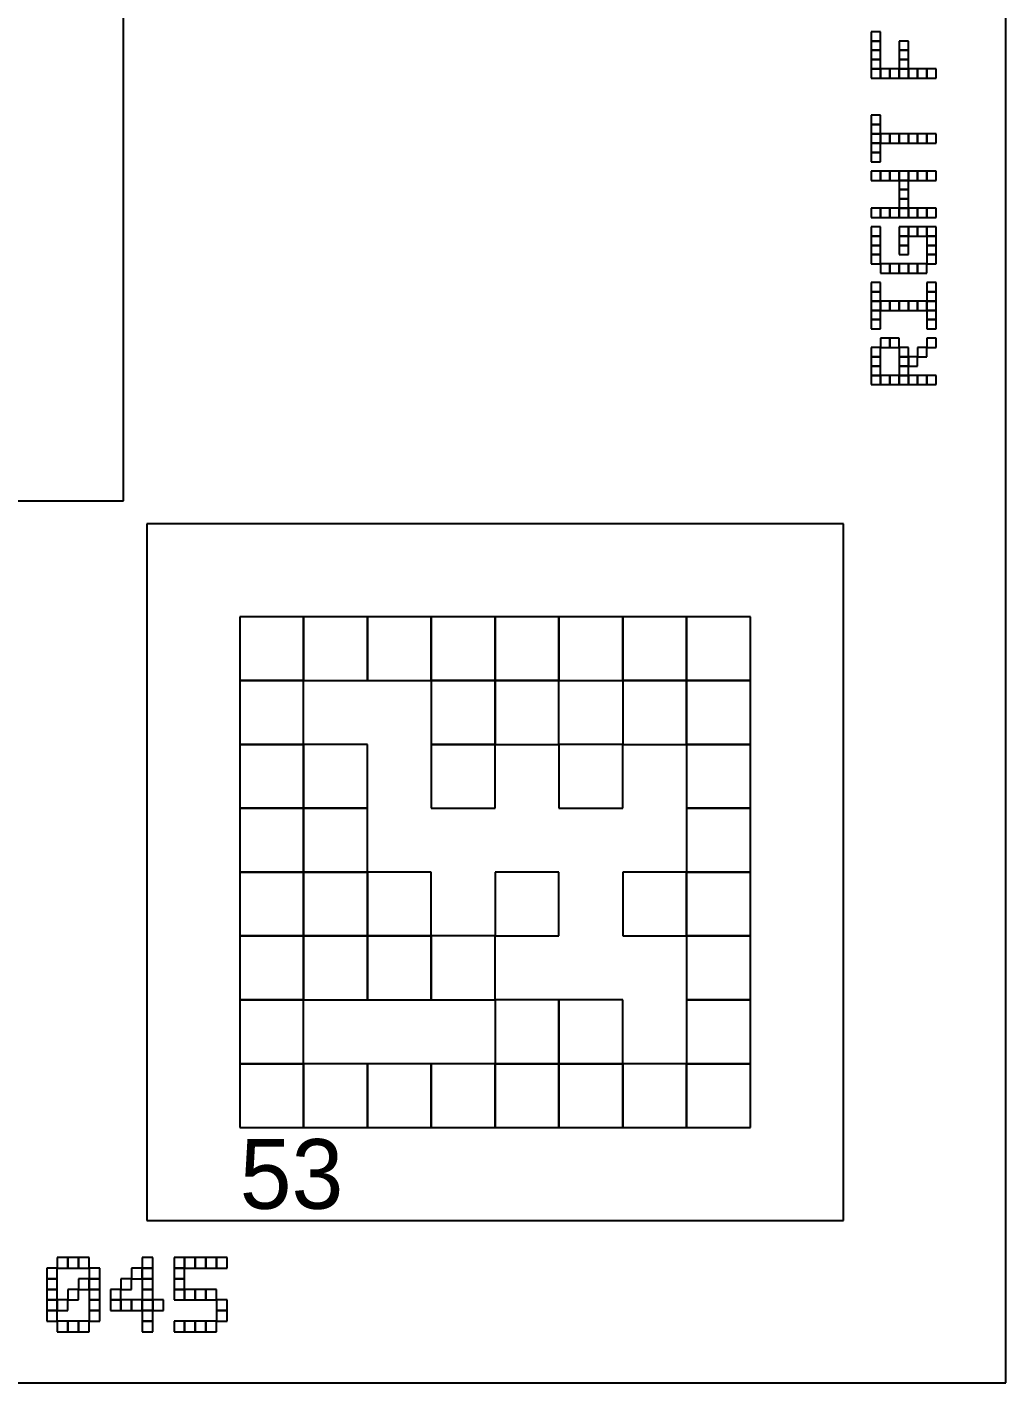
# Model space of a CAD drawing. Extents: x 0 to 490, y -8 to 329.
# Drawn here: x 447.8 to 490, y 0 to 58.4 of the extents above; entities that cross this region are included whole.
import ezdxf

# ---------------------------------------------------------------- set-up
doc = ezdxf.new("R2010")
doc.units = 0
for name, color, linetype in [('BLACK_POCKET', 7, 'CONTINUOUS'), ('BOARD_TEXT', 2, 'CONTINUOUS'), ('CUT', 1, 'CONTINUOUS'), ('LABEL', 3, 'CONTINUOUS'), ('QUIET_ZONE', 4, 'CONTINUOUS'), ('TAG_BOUNDARY', 8, 'CONTINUOUS')]:
    doc.layers.add(name, color=color, linetype=linetype)

msp = doc.modelspace()

# ---------------------------------------------------------------- linework, layer by layer
at = {"layer": 'BLACK_POCKET'}
for p, q in [((459.75, 33), (457, 33)), ((457, 33), (457, 30.25)), ((459.75, 30.25), (459.75, 33)), ((462.5, 33), (459.75, 33)), ((459.75, 33), (459.75, 30.25)), ((462.5, 30.25), (462.5, 33)), ((465.25, 33), (462.5, 33)), ((462.5, 33), (462.5, 30.25)), ((465.25, 30.25), (465.25, 33)), ((468, 33), (465.25, 33)), ((465.25, 33), (465.25, 30.25)), ((468, 30.25), (468, 33)), ((470.75, 33), (468, 33)), ((468, 33), (468, 30.25)), ((470.75, 30.25), (470.75, 33)), ((473.5, 33), (470.75, 33)), ((470.75, 33), (470.75, 30.25)), ((473.5, 30.25), (473.5, 33)), ((476.25, 33), (473.5, 33)), ((473.5, 33), (473.5, 30.25)), ((476.25, 30.25), (476.25, 33)), ((479, 33), (476.25, 33)), ((476.25, 33), (476.25, 30.25)), ((479, 30.25), (479, 33)), ((457, 30.25), (459.75, 30.25)), ((459.75, 30.25), (457, 30.25)), ((457, 30.25), (457, 27.5)), ((459.75, 30.25), (462.5, 30.25)), ((459.75, 27.5), (459.75, 30.25)), ((462.5, 30.25), (465.25, 30.25)), ((465.25, 30.25), (468, 30.25)), ((468, 30.25), (465.25, 30.25)), ((465.25, 30.25), (465.25, 27.5)), ((468, 30.25), (470.75, 30.25)), ((468, 27.5), (468, 30.25)), ((470.75, 30.25), (468, 30.25)), ((468, 30.25), (468, 27.5)), ((470.75, 30.25), (473.5, 30.25)), ((470.75, 27.5), (470.75, 30.25)), ((473.5, 30.25), (476.25, 30.25)), ((476.25, 30.25), (473.5, 30.25)), ((473.5, 30.25), (473.5, 27.5)), ((476.25, 30.25), (479, 30.25)), ((476.25, 27.5), (476.25, 30.25)), ((479, 30.25), (476.25, 30.25)), ((476.25, 30.25), (476.25, 27.5)), ((479, 27.5), (479, 30.25)), ((457, 27.5), (459.75, 27.5)), ((459.75, 27.5), (457, 27.5)), ((457, 27.5), (457, 24.75)), ((459.75, 24.75), (459.75, 27.5)), ((462.5, 27.5), (459.75, 27.5)), ((459.75, 27.5), (459.75, 24.75)), ((462.5, 24.75), (462.5, 27.5)), ((465.25, 27.5), (468, 27.5)), ((468, 27.5), (465.25, 27.5)), ((465.25, 27.5), (465.25, 24.75)), ((468, 27.5), (470.75, 27.5)), ((468, 24.75), (468, 27.5)), ((473.5, 27.5), (470.75, 27.5)), ((470.75, 27.5), (470.75, 24.75)), ((473.5, 27.5), (476.25, 27.5)), ((473.5, 24.75), (473.5, 27.5)), ((476.25, 27.5), (479, 27.5)), ((479, 27.5), (476.25, 27.5)), ((476.25, 27.5), (476.25, 24.75)), ((479, 24.75), (479, 27.5)), ((457, 24.75), (459.75, 24.75)), ((459.75, 24.75), (457, 24.75)), ((457, 24.75), (457, 22)), ((459.75, 24.75), (462.5, 24.75)), ((459.75, 22), (459.75, 24.75)), ((462.5, 24.75), (459.75, 24.75)), ((459.75, 24.75), (459.75, 22)), ((462.5, 22), (462.5, 24.75)), ((465.25, 24.75), (468, 24.75)), ((470.75, 24.75), (473.5, 24.75)), ((476.25, 24.75), (479, 24.75)), ((479, 24.75), (476.25, 24.75)), ((476.25, 24.75), (476.25, 22)), ((479, 22), (479, 24.75)), ((457, 22), (459.75, 22)), ((459.75, 22), (457, 22)), ((457, 22), (457, 19.25)), ((459.75, 22), (462.5, 22)), ((459.75, 19.25), (459.75, 22)), ((462.5, 22), (459.75, 22)), ((459.75, 22), (459.75, 19.25)), ((462.5, 19.25), (462.5, 22)), ((465.25, 22), (462.5, 22)), ((462.5, 22), (462.5, 19.25)), ((465.25, 19.25), (465.25, 22)), ((470.75, 22), (468, 22)), ((468, 22), (468, 19.25)), ((470.75, 19.25), (470.75, 22)), ((476.25, 22), (473.5, 22)), ((473.5, 22), (473.5, 19.25)), ((476.25, 22), (479, 22)), ((476.25, 19.25), (476.25, 22)), ((479, 22), (476.25, 22)), ((476.25, 22), (476.25, 19.25)), ((479, 19.25), (479, 22)), ((457, 19.25), (459.75, 19.25)), ((459.75, 19.25), (457, 19.25)), ((457, 19.25), (457, 16.5)), ((459.75, 19.25), (462.5, 19.25)), ((459.75, 16.5), (459.75, 19.25)), ((462.5, 19.25), (459.75, 19.25)), ((459.75, 19.25), (459.75, 16.5)), ((462.5, 19.25), (465.25, 19.25)), ((462.5, 16.5), (462.5, 19.25)), ((465.25, 19.25), (462.5, 19.25)), ((462.5, 19.25), (462.5, 16.5)), ((465.25, 16.5), (465.25, 19.25)), ((468, 19.25), (465.25, 19.25)), ((465.25, 19.25), (465.25, 16.5)), ((468, 19.25), (470.75, 19.25)), ((468, 16.5), (468, 19.25)), ((473.5, 19.25), (476.25, 19.25)), ((476.25, 19.25), (479, 19.25)), ((479, 19.25), (476.25, 19.25)), ((476.25, 19.25), (476.25, 16.5)), ((479, 16.5), (479, 19.25)), ((457, 16.5), (459.75, 16.5)), ((459.75, 16.5), (457, 16.5)), ((457, 16.5), (457, 13.75)), ((459.75, 16.5), (462.5, 16.5)), ((459.75, 13.75), (459.75, 16.5)), ((462.5, 16.5), (465.25, 16.5)), ((465.25, 16.5), (468, 16.5)), ((470.75, 16.5), (468, 16.5)), ((468, 16.5), (468, 13.75)), ((470.75, 13.75), (470.75, 16.5)), ((473.5, 16.5), (470.75, 16.5)), ((470.75, 16.5), (470.75, 13.75)), ((473.5, 13.75), (473.5, 16.5)), ((476.25, 16.5), (479, 16.5)), ((479, 16.5), (476.25, 16.5)), ((476.25, 16.5), (476.25, 13.75)), ((479, 13.75), (479, 16.5)), ((457, 13.75), (459.75, 13.75)), ((459.75, 13.75), (457, 13.75)), ((457, 13.75), (457, 11)), ((459.75, 11), (459.75, 13.75)), ((462.5, 13.75), (459.75, 13.75)), ((459.75, 13.75), (459.75, 11)), ((462.5, 11), (462.5, 13.75)), ((465.25, 13.75), (462.5, 13.75)), ((462.5, 13.75), (462.5, 11)), ((465.25, 11), (465.25, 13.75)), ((468, 13.75), (465.25, 13.75)), ((465.25, 13.75), (465.25, 11)), ((468, 13.75), (470.75, 13.75)), ((468, 11), (468, 13.75)), ((470.75, 13.75), (468, 13.75)), ((468, 13.75), (468, 11)), ((470.75, 13.75), (473.5, 13.75)), ((470.75, 11), (470.75, 13.75)), ((473.5, 13.75), (470.75, 13.75)), ((470.75, 13.75), (470.75, 11)), ((473.5, 11), (473.5, 13.75)), ((476.25, 13.75), (473.5, 13.75)), ((473.5, 13.75), (473.5, 11)), ((476.25, 13.75), (479, 13.75)), ((476.25, 11), (476.25, 13.75)), ((479, 13.75), (476.25, 13.75)), ((476.25, 13.75), (476.25, 11)), ((479, 11), (479, 13.75)), ((457, 11), (459.75, 11)), ((459.75, 11), (462.5, 11)), ((462.5, 11), (465.25, 11)), ((465.25, 11), (468, 11)), ((468, 11), (470.75, 11)), ((470.75, 11), (473.5, 11)), ((473.5, 11), (476.25, 11)), ((476.25, 11), (479, 11))]:
    msp.add_line(p, q, dxfattribs=at)
at = {"layer": 'BOARD_TEXT'}
for p, q in [((484.6, 58.2), (484.2, 58.2)), ((484.2, 58.2), (484.2, 57.8)), ((484.6, 57.8), (484.6, 58.2)), ((484.6, 57.8), (484.2, 57.8)), ((484.2, 57.8), (484.2, 57.4)), ((484.2, 57.8), (484.6, 57.8)), ((484.6, 57.4), (484.2, 57.4)), ((484.2, 57.4), (484.2, 57)), ((484.2, 57.4), (484.6, 57.4)), ((484.6, 57.4), (484.6, 57.8)), ((484.6, 57), (484.6, 57.4)), ((485.8, 57.8), (485.4, 57.8)), ((485.4, 57.8), (485.4, 57.4)), ((485.8, 57.4), (485.4, 57.4)), ((485.4, 57.4), (485.4, 57)), ((485.4, 57.4), (485.8, 57.4)), ((485.8, 57.4), (485.8, 57.8)), ((485.8, 57), (485.8, 57.4)), ((484.6, 57), (484.2, 57)), ((484.2, 57), (484.2, 56.6)), ((484.2, 57), (484.6, 57)), ((484.6, 56.6), (484.6, 57)), ((485.8, 57), (485.4, 57)), ((485.4, 57), (485.4, 56.6)), ((485.4, 57), (485.8, 57)), ((485.8, 56.6), (485.8, 57)), ((484.6, 56.6), (484.2, 56.6)), ((484.2, 56.6), (484.2, 56.2)), ((484.2, 56.6), (484.6, 56.6)), ((484.2, 56.2), (484.6, 56.2)), ((484.6, 56.2), (484.6, 56.6)), ((485, 56.6), (484.6, 56.6)), ((484.6, 56.6), (484.6, 56.2)), ((484.6, 56.2), (485, 56.2)), ((485, 56.2), (485, 56.6)), ((485.4, 56.6), (485, 56.6)), ((485, 56.6), (485, 56.2)), ((485, 56.2), (485.4, 56.2)), ((485.4, 56.2), (485.4, 56.6)), ((485.8, 56.6), (485.4, 56.6)), ((485.4, 56.6), (485.4, 56.2)), ((485.4, 56.6), (485.8, 56.6)), ((485.4, 56.2), (485.8, 56.2)), ((485.8, 56.2), (485.8, 56.6)), ((486.2, 56.6), (485.8, 56.6)), ((485.8, 56.6), (485.8, 56.2)), ((485.8, 56.2), (486.2, 56.2)), ((486.2, 56.2), (486.2, 56.6)), ((486.6, 56.6), (486.2, 56.6)), ((486.2, 56.6), (486.2, 56.2)), ((486.2, 56.2), (486.6, 56.2)), ((486.6, 56.2), (486.6, 56.6)), ((487, 56.6), (486.6, 56.6)), ((486.6, 56.6), (486.6, 56.2)), ((486.6, 56.2), (487, 56.2)), ((487, 56.2), (487, 56.6)), ((484.6, 54.6), (484.2, 54.6)), ((484.2, 54.6), (484.2, 54.2)), ((484.6, 54.2), (484.6, 54.6)), ((484.6, 54.2), (484.2, 54.2)), ((484.2, 54.2), (484.2, 53.8)), ((484.2, 54.2), (484.6, 54.2)), ((484.6, 53.8), (484.2, 53.8)), ((484.2, 53.8), (484.2, 53.4)), ((484.2, 53.8), (484.6, 53.8)), ((484.6, 53.8), (484.6, 54.2)), ((484.6, 53.4), (484.6, 53.8)), ((485, 53.8), (484.6, 53.8)), ((484.6, 53.8), (484.6, 53.4)), ((485, 53.4), (485, 53.8)), ((485.4, 53.8), (485, 53.8)), ((485, 53.8), (485, 53.4)), ((485.4, 53.4), (485.4, 53.8)), ((485.8, 53.8), (485.4, 53.8)), ((485.4, 53.8), (485.4, 53.4)), ((485.8, 53.4), (485.8, 53.8)), ((486.2, 53.8), (485.8, 53.8)), ((485.8, 53.8), (485.8, 53.4)), ((486.2, 53.4), (486.2, 53.8)), ((486.6, 53.8), (486.2, 53.8)), ((486.2, 53.8), (486.2, 53.4)), ((486.6, 53.4), (486.6, 53.8)), ((487, 53.8), (486.6, 53.8)), ((486.6, 53.8), (486.6, 53.4)), ((487, 53.4), (487, 53.8)), ((484.6, 53.4), (484.2, 53.4)), ((484.2, 53.4), (484.2, 53)), ((484.2, 53.4), (484.6, 53.4)), ((484.6, 53), (484.6, 53.4)), ((484.6, 53.4), (485, 53.4)), ((485, 53.4), (485.4, 53.4)), ((485.4, 53.4), (485.8, 53.4)), ((485.8, 53.4), (486.2, 53.4)), ((486.2, 53.4), (486.6, 53.4)), ((486.6, 53.4), (487, 53.4)), ((484.6, 53), (484.2, 53)), ((484.2, 53), (484.2, 52.6)), ((484.2, 53), (484.6, 53)), ((484.2, 52.6), (484.6, 52.6)), ((484.6, 52.6), (484.6, 53)), ((484.6, 52.2), (484.2, 52.2)), ((484.2, 52.2), (484.2, 51.8)), ((484.6, 51.8), (484.6, 52.2)), ((485, 52.2), (484.6, 52.2)), ((484.6, 52.2), (484.6, 51.8)), ((485, 51.8), (485, 52.2)), ((485.4, 52.2), (485, 52.2)), ((485, 52.2), (485, 51.8)), ((485.4, 51.8), (485.4, 52.2)), ((485.8, 52.2), (485.4, 52.2)), ((485.4, 52.2), (485.4, 51.8)), ((485.8, 51.8), (485.8, 52.2)), ((486.2, 52.2), (485.8, 52.2)), ((485.8, 52.2), (485.8, 51.8)), ((486.2, 51.8), (486.2, 52.2)), ((486.6, 52.2), (486.2, 52.2)), ((486.2, 52.2), (486.2, 51.8)), ((486.6, 51.8), (486.6, 52.2)), ((487, 52.2), (486.6, 52.2)), ((486.6, 52.2), (486.6, 51.8)), ((487, 51.8), (487, 52.2)), ((484.2, 51.8), (484.6, 51.8)), ((484.6, 51.8), (485, 51.8)), ((485, 51.8), (485.4, 51.8)), ((485.8, 51.8), (485.4, 51.8)), ((485.4, 51.8), (485.4, 51.4)), ((485.4, 51.8), (485.8, 51.8)), ((485.8, 51.4), (485.4, 51.4)), ((485.4, 51.4), (485.4, 51)), ((485.4, 51.4), (485.8, 51.4)), ((485.8, 51.4), (485.8, 51.8)), ((485.8, 51.8), (486.2, 51.8)), ((485.8, 51), (485.8, 51.4)), ((486.2, 51.8), (486.6, 51.8)), ((486.6, 51.8), (487, 51.8)), ((485.8, 51), (485.4, 51)), ((485.4, 51), (485.4, 50.6)), ((485.4, 51), (485.8, 51)), ((485.8, 50.6), (485.8, 51)), ((484.6, 50.6), (484.2, 50.6)), ((484.2, 50.6), (484.2, 50.2)), ((484.6, 50.2), (484.6, 50.6)), ((485, 50.6), (484.6, 50.6)), ((484.6, 50.6), (484.6, 50.2)), ((485, 50.2), (485, 50.6)), ((485.4, 50.6), (485, 50.6)), ((485, 50.6), (485, 50.2)), ((485.4, 50.2), (485.4, 50.6)), ((485.8, 50.6), (485.4, 50.6)), ((485.4, 50.6), (485.4, 50.2)), ((485.4, 50.6), (485.8, 50.6)), ((485.8, 50.2), (485.8, 50.6)), ((486.2, 50.6), (485.8, 50.6)), ((485.8, 50.6), (485.8, 50.2)), ((486.2, 50.2), (486.2, 50.6)), ((486.6, 50.6), (486.2, 50.6)), ((486.2, 50.6), (486.2, 50.2)), ((486.6, 50.2), (486.6, 50.6)), ((487, 50.6), (486.6, 50.6)), ((486.6, 50.6), (486.6, 50.2)), ((487, 50.2), (487, 50.6)), ((484.2, 50.2), (484.6, 50.2)), ((484.6, 49.8), (484.2, 49.8)), ((484.2, 49.8), (484.2, 49.4)), ((484.6, 50.2), (485, 50.2)), ((484.6, 49.4), (484.6, 49.8)), ((485, 50.2), (485.4, 50.2)), ((485.4, 50.2), (485.8, 50.2)), ((485.8, 49.8), (485.4, 49.8)), ((485.4, 49.8), (485.4, 49.4)), ((485.8, 50.2), (486.2, 50.2)), ((485.8, 49.4), (485.8, 49.8)), ((486.2, 49.8), (485.8, 49.8)), ((485.8, 49.8), (485.8, 49.4)), ((486.2, 50.2), (486.6, 50.2)), ((486.2, 49.4), (486.2, 49.8)), ((486.6, 49.8), (486.2, 49.8)), ((486.2, 49.8), (486.2, 49.4)), ((486.6, 50.2), (487, 50.2)), ((486.6, 49.4), (486.6, 49.8)), ((487, 49.8), (486.6, 49.8)), ((486.6, 49.8), (486.6, 49.4)), ((487, 49.4), (487, 49.8)), ((484.6, 49.4), (484.2, 49.4)), ((484.2, 49.4), (484.2, 49)), ((484.2, 49.4), (484.6, 49.4)), ((484.6, 49), (484.6, 49.4)), ((485.8, 49.4), (485.4, 49.4)), ((485.4, 49.4), (485.4, 49)), ((485.4, 49.4), (485.8, 49.4)), ((485.8, 49), (485.8, 49.4)), ((485.8, 49.4), (486.2, 49.4)), ((486.2, 49.4), (486.6, 49.4)), ((487, 49.4), (486.6, 49.4)), ((486.6, 49.4), (486.6, 49)), ((486.6, 49.4), (487, 49.4)), ((487, 49), (487, 49.4)), ((484.6, 49), (484.2, 49)), ((484.2, 49), (484.2, 48.6)), ((484.2, 49), (484.6, 49)), ((484.6, 48.6), (484.2, 48.6)), ((484.2, 48.6), (484.2, 48.2)), ((484.2, 48.6), (484.6, 48.6)), ((484.6, 48.6), (484.6, 49)), ((484.6, 48.2), (484.6, 48.6)), ((485.8, 49), (485.4, 49)), ((485.4, 49), (485.4, 48.6)), ((485.4, 49), (485.8, 49)), ((485.4, 48.6), (485.8, 48.6)), ((485.8, 48.6), (485.8, 49)), ((487, 49), (486.6, 49)), ((486.6, 49), (486.6, 48.6)), ((486.6, 49), (487, 49)), ((487, 48.6), (486.6, 48.6)), ((486.6, 48.6), (486.6, 48.2)), ((486.6, 48.6), (487, 48.6)), ((487, 48.6), (487, 49)), ((487, 48.2), (487, 48.6)), ((484.2, 48.2), (484.6, 48.2)), ((485, 48.2), (484.6, 48.2)), ((484.6, 48.2), (484.6, 47.8)), ((485, 47.8), (485, 48.2)), ((485.4, 48.2), (485, 48.2)), ((485, 48.2), (485, 47.8)), ((485.4, 47.8), (485.4, 48.2)), ((485.8, 48.2), (485.4, 48.2)), ((485.4, 48.2), (485.4, 47.8)), ((485.8, 47.8), (485.8, 48.2)), ((486.2, 48.2), (485.8, 48.2)), ((485.8, 48.2), (485.8, 47.8)), ((486.2, 47.8), (486.2, 48.2)), ((486.6, 48.2), (486.2, 48.2)), ((486.2, 48.2), (486.2, 47.8)), ((486.6, 47.8), (486.6, 48.2)), ((486.6, 48.2), (487, 48.2)), ((484.6, 47.4), (484.2, 47.4)), ((484.2, 47.4), (484.2, 47)), ((484.6, 47.8), (485, 47.8)), ((484.6, 47), (484.6, 47.4)), ((485, 47.8), (485.4, 47.8)), ((485.4, 47.8), (485.8, 47.8)), ((485.8, 47.8), (486.2, 47.8)), ((486.2, 47.8), (486.6, 47.8)), ((487, 47.4), (486.6, 47.4)), ((486.6, 47.4), (486.6, 47)), ((487, 47), (487, 47.4)), ((484.6, 47), (484.2, 47)), ((484.2, 47), (484.2, 46.6)), ((484.2, 47), (484.6, 47)), ((484.6, 46.6), (484.6, 47)), ((487, 47), (486.6, 47)), ((486.6, 47), (486.6, 46.6)), ((486.6, 47), (487, 47)), ((487, 46.6), (487, 47)), ((484.6, 46.6), (484.2, 46.6)), ((484.2, 46.6), (484.2, 46.2)), ((484.2, 46.6), (484.6, 46.6)), ((484.6, 46.2), (484.2, 46.2)), ((484.2, 46.2), (484.2, 45.8)), ((484.2, 46.2), (484.6, 46.2)), ((484.6, 46.2), (484.6, 46.6)), ((485, 46.6), (484.6, 46.6)), ((484.6, 46.6), (484.6, 46.2)), ((484.6, 45.8), (484.6, 46.2)), ((484.6, 46.2), (485, 46.2)), ((485, 46.2), (485, 46.6)), ((485.4, 46.6), (485, 46.6)), ((485, 46.6), (485, 46.2)), ((485, 46.2), (485.4, 46.2)), ((485.4, 46.2), (485.4, 46.6)), ((485.8, 46.6), (485.4, 46.6)), ((485.4, 46.6), (485.4, 46.2)), ((485.4, 46.2), (485.8, 46.2)), ((485.8, 46.2), (485.8, 46.6)), ((486.2, 46.6), (485.8, 46.6)), ((485.8, 46.6), (485.8, 46.2)), ((485.8, 46.2), (486.2, 46.2)), ((486.2, 46.2), (486.2, 46.6)), ((486.6, 46.6), (486.2, 46.6)), ((486.2, 46.6), (486.2, 46.2)), ((486.2, 46.2), (486.6, 46.2)), ((486.6, 46.2), (486.6, 46.6)), ((487, 46.6), (486.6, 46.6)), ((486.6, 46.6), (486.6, 46.2)), ((486.6, 46.6), (487, 46.6)), ((487, 46.2), (486.6, 46.2)), ((486.6, 46.2), (486.6, 45.8)), ((486.6, 46.2), (487, 46.2)), ((487, 46.2), (487, 46.6)), ((487, 45.8), (487, 46.2)), ((484.6, 45.8), (484.2, 45.8)), ((484.2, 45.8), (484.2, 45.4)), ((484.2, 45.8), (484.6, 45.8)), ((484.6, 45.4), (484.6, 45.8)), ((487, 45.8), (486.6, 45.8)), ((486.6, 45.8), (486.6, 45.4)), ((486.6, 45.8), (487, 45.8)), ((487, 45.4), (487, 45.8)), ((484.2, 45.4), (484.6, 45.4)), ((485, 45), (484.6, 45)), ((484.6, 45), (484.6, 44.6)), ((485, 44.6), (485, 45)), ((485.4, 45), (485, 45)), ((485, 45), (485, 44.6)), ((485.4, 44.6), (485.4, 45)), ((486.6, 45.4), (487, 45.4)), ((487, 45), (486.6, 45)), ((486.6, 45), (486.6, 44.6)), ((487, 44.6), (487, 45)), ((484.6, 44.6), (484.2, 44.6)), ((484.2, 44.6), (484.2, 44.2)), ((484.6, 44.2), (484.6, 44.6)), ((484.6, 44.6), (485, 44.6)), ((485, 44.6), (485.4, 44.6)), ((485.8, 44.6), (485.4, 44.6)), ((485.4, 44.6), (485.4, 44.2)), ((485.8, 44.2), (485.8, 44.6)), ((486.6, 44.6), (486.2, 44.6)), ((486.2, 44.6), (486.2, 44.2)), ((486.6, 44.2), (486.6, 44.6)), ((486.6, 44.6), (487, 44.6)), ((484.6, 44.2), (484.2, 44.2)), ((484.2, 44.2), (484.2, 43.8)), ((484.2, 44.2), (484.6, 44.2)), ((484.6, 43.8), (484.6, 44.2)), ((485.8, 44.2), (485.4, 44.2)), ((485.4, 44.2), (485.4, 43.8)), ((485.4, 44.2), (485.8, 44.2)), ((485.8, 43.8), (485.8, 44.2)), ((486.2, 44.2), (485.8, 44.2)), ((485.8, 44.2), (485.8, 43.8)), ((486.2, 43.8), (486.2, 44.2)), ((486.2, 44.2), (486.6, 44.2)), ((484.6, 43.8), (484.2, 43.8)), ((484.2, 43.8), (484.2, 43.4)), ((484.2, 43.8), (484.6, 43.8)), ((484.6, 43.4), (484.2, 43.4)), ((484.2, 43.4), (484.2, 43)), ((484.2, 43.4), (484.6, 43.4)), ((484.6, 43.4), (484.6, 43.8)), ((484.6, 43), (484.6, 43.4)), ((485, 43.4), (484.6, 43.4)), ((484.6, 43.4), (484.6, 43)), ((485, 43), (485, 43.4)), ((485.4, 43.4), (485, 43.4)), ((485, 43.4), (485, 43)), ((485.8, 43.8), (485.4, 43.8)), ((485.4, 43.8), (485.4, 43.4)), ((485.4, 43.8), (485.8, 43.8)), ((485.4, 43), (485.4, 43.4)), ((485.8, 43.4), (485.4, 43.4)), ((485.4, 43.4), (485.4, 43)), ((485.4, 43.4), (485.8, 43.4)), ((485.8, 43.4), (485.8, 43.8)), ((485.8, 43.8), (486.2, 43.8)), ((485.8, 43), (485.8, 43.4)), ((486.2, 43.4), (485.8, 43.4)), ((485.8, 43.4), (485.8, 43)), ((486.2, 43), (486.2, 43.4)), ((486.6, 43.4), (486.2, 43.4)), ((486.2, 43.4), (486.2, 43)), ((486.6, 43), (486.6, 43.4)), ((487, 43.4), (486.6, 43.4)), ((486.6, 43.4), (486.6, 43)), ((487, 43), (487, 43.4)), ((484.2, 43), (484.6, 43)), ((484.6, 43), (485, 43)), ((485, 43), (485.4, 43)), ((485.4, 43), (485.8, 43)), ((485.8, 43), (486.2, 43)), ((486.2, 43), (486.6, 43)), ((486.6, 43), (487, 43)), ((449.6, 5.4), (449.142857, 5.4)), ((449.142857, 5.4), (449.142857, 4.942857)), ((449.6, 4.942857), (449.6, 5.4)), ((450.057143, 5.4), (449.6, 5.4)), ((449.6, 5.4), (449.6, 4.942857)), ((450.057143, 4.942857), (450.057143, 5.4)), ((450.514286, 5.4), (450.057143, 5.4)), ((450.057143, 5.4), (450.057143, 4.942857)), ((450.514286, 4.942857), (450.514286, 5.4)), ((453.257143, 5.4), (452.8, 5.4)), ((452.8, 5.4), (452.8, 4.942857)), ((453.257143, 4.942857), (453.257143, 5.4)), ((454.628571, 5.4), (454.171429, 5.4)), ((454.171429, 5.4), (454.171429, 4.942857)), ((454.628571, 4.942857), (454.628571, 5.4)), ((455.085714, 5.4), (454.628571, 5.4)), ((454.628571, 5.4), (454.628571, 4.942857)), ((455.085714, 4.942857), (455.085714, 5.4)), ((455.542857, 5.4), (455.085714, 5.4)), ((455.085714, 5.4), (455.085714, 4.942857)), ((455.542857, 4.942857), (455.542857, 5.4)), ((456, 5.4), (455.542857, 5.4)), ((455.542857, 5.4), (455.542857, 4.942857)), ((456, 4.942857), (456, 5.4)), ((456.457143, 5.4), (456, 5.4)), ((456, 5.4), (456, 4.942857)), ((456.457143, 4.942857), (456.457143, 5.4)), ((449.142857, 4.942857), (448.685714, 4.942857)), ((448.685714, 4.942857), (448.685714, 4.485714)), ((449.142857, 4.942857), (449.6, 4.942857)), ((449.142857, 4.485714), (449.142857, 4.942857)), ((449.6, 4.942857), (450.057143, 4.942857)), ((450.057143, 4.942857), (450.514286, 4.942857)), ((450.971429, 4.942857), (450.514286, 4.942857)), ((450.514286, 4.942857), (450.514286, 4.485714)), ((450.971429, 4.485714), (450.971429, 4.942857)), ((452.8, 4.942857), (452.342857, 4.942857)), ((452.342857, 4.942857), (452.342857, 4.485714)), ((452.8, 4.942857), (453.257143, 4.942857)), ((452.8, 4.485714), (452.8, 4.942857)), ((453.257143, 4.942857), (452.8, 4.942857)), ((452.8, 4.942857), (452.8, 4.485714)), ((453.257143, 4.485714), (453.257143, 4.942857)), ((454.171429, 4.942857), (454.628571, 4.942857)), ((454.628571, 4.942857), (454.171429, 4.942857)), ((454.171429, 4.942857), (454.171429, 4.485714)), ((454.628571, 4.942857), (455.085714, 4.942857)), ((454.628571, 4.485714), (454.628571, 4.942857)), ((455.085714, 4.942857), (455.542857, 4.942857)), ((455.542857, 4.942857), (456, 4.942857)), ((456, 4.942857), (456.457143, 4.942857)), ((448.685714, 4.485714), (449.142857, 4.485714)), ((449.142857, 4.485714), (448.685714, 4.485714)), ((448.685714, 4.485714), (448.685714, 4.028571)), ((449.142857, 4.028571), (449.142857, 4.485714)), ((450.514286, 4.485714), (450.057143, 4.485714)), ((450.057143, 4.485714), (450.057143, 4.028571)), ((450.514286, 4.485714), (450.971429, 4.485714)), ((450.514286, 4.028571), (450.514286, 4.485714)), ((450.971429, 4.485714), (450.514286, 4.485714)), ((450.514286, 4.485714), (450.514286, 4.028571)), ((450.971429, 4.028571), (450.971429, 4.485714)), ((452.342857, 4.485714), (451.885714, 4.485714)), ((451.885714, 4.485714), (451.885714, 4.028571)), ((452.342857, 4.485714), (452.8, 4.485714)), ((452.342857, 4.028571), (452.342857, 4.485714)), ((452.8, 4.485714), (453.257143, 4.485714)), ((453.257143, 4.485714), (452.8, 4.485714)), ((452.8, 4.485714), (452.8, 4.028571)), ((453.257143, 4.028571), (453.257143, 4.485714)), ((454.171429, 4.485714), (454.628571, 4.485714)), ((454.628571, 4.485714), (454.171429, 4.485714)), ((454.171429, 4.485714), (454.171429, 4.028571)), ((454.628571, 4.028571), (454.628571, 4.485714)), ((448.685714, 4.028571), (449.142857, 4.028571)), ((449.142857, 4.028571), (448.685714, 4.028571)), ((448.685714, 4.028571), (448.685714, 3.571429)), ((448.685714, 3.571429), (449.142857, 3.571429)), ((449.142857, 3.571429), (448.685714, 3.571429)), ((448.685714, 3.571429), (448.685714, 3.114286)), ((449.142857, 3.571429), (449.142857, 4.028571)), ((449.142857, 3.114286), (449.142857, 3.571429)), ((449.6, 3.571429), (449.142857, 3.571429)), ((449.142857, 3.571429), (449.142857, 3.114286)), ((450.057143, 4.028571), (449.6, 4.028571)), ((449.6, 4.028571), (449.6, 3.571429)), ((449.6, 3.571429), (450.057143, 3.571429)), ((449.6, 3.114286), (449.6, 3.571429)), ((450.057143, 4.028571), (450.514286, 4.028571)), ((450.057143, 3.571429), (450.057143, 4.028571)), ((450.514286, 4.028571), (450.971429, 4.028571)), ((450.971429, 4.028571), (450.514286, 4.028571)), ((450.514286, 4.028571), (450.514286, 3.571429)), ((450.514286, 3.571429), (450.971429, 3.571429)), ((450.971429, 3.571429), (450.514286, 3.571429)), ((450.514286, 3.571429), (450.514286, 3.114286)), ((450.971429, 3.571429), (450.971429, 4.028571)), ((450.971429, 3.114286), (450.971429, 3.571429)), ((451.885714, 4.028571), (451.428571, 4.028571)), ((451.428571, 4.028571), (451.428571, 3.571429)), ((451.428571, 3.571429), (451.885714, 3.571429)), ((451.885714, 3.571429), (451.428571, 3.571429)), ((451.428571, 3.571429), (451.428571, 3.114286)), ((451.885714, 4.028571), (452.342857, 4.028571)), ((451.885714, 3.571429), (451.885714, 4.028571)), ((451.885714, 3.114286), (451.885714, 3.571429)), ((452.342857, 3.571429), (451.885714, 3.571429)), ((451.885714, 3.571429), (451.885714, 3.114286)), ((452.342857, 3.114286), (452.342857, 3.571429)), ((452.8, 3.571429), (452.342857, 3.571429)), ((452.342857, 3.571429), (452.342857, 3.114286)), ((452.8, 4.028571), (453.257143, 4.028571)), ((453.257143, 4.028571), (452.8, 4.028571)), ((452.8, 4.028571), (452.8, 3.571429)), ((452.8, 3.571429), (453.257143, 3.571429)), ((452.8, 3.114286), (452.8, 3.571429)), ((453.257143, 3.571429), (452.8, 3.571429)), ((452.8, 3.571429), (452.8, 3.114286)), ((453.257143, 3.571429), (453.257143, 4.028571)), ((453.257143, 3.114286), (453.257143, 3.571429)), ((453.714286, 3.571429), (453.257143, 3.571429)), ((453.257143, 3.571429), (453.257143, 3.114286)), ((453.714286, 3.114286), (453.714286, 3.571429)), ((454.171429, 4.028571), (454.628571, 4.028571)), ((454.628571, 4.028571), (454.171429, 4.028571)), ((454.171429, 4.028571), (454.171429, 3.571429)), ((454.171429, 3.571429), (454.628571, 3.571429)), ((454.628571, 3.571429), (454.628571, 4.028571)), ((455.085714, 4.028571), (454.628571, 4.028571)), ((454.628571, 4.028571), (454.628571, 3.571429)), ((454.628571, 3.571429), (455.085714, 3.571429)), ((455.085714, 3.571429), (455.085714, 4.028571)), ((455.542857, 4.028571), (455.085714, 4.028571)), ((455.085714, 4.028571), (455.085714, 3.571429)), ((455.085714, 3.571429), (455.542857, 3.571429)), ((455.542857, 3.571429), (455.542857, 4.028571)), ((456, 4.028571), (455.542857, 4.028571)), ((455.542857, 4.028571), (455.542857, 3.571429)), ((455.542857, 3.571429), (456, 3.571429)), ((456, 3.571429), (456, 4.028571)), ((456.457143, 3.571429), (456, 3.571429)), ((456, 3.571429), (456, 3.114286)), ((456.457143, 3.114286), (456.457143, 3.571429)), ((448.685714, 3.114286), (449.142857, 3.114286)), ((449.142857, 3.114286), (448.685714, 3.114286)), ((448.685714, 3.114286), (448.685714, 2.657143)), ((449.142857, 3.114286), (449.6, 3.114286)), ((449.142857, 2.657143), (449.142857, 3.114286)), ((450.514286, 3.114286), (450.971429, 3.114286)), ((450.971429, 3.114286), (450.514286, 3.114286)), ((450.514286, 3.114286), (450.514286, 2.657143)), ((450.971429, 2.657143), (450.971429, 3.114286)), ((451.428571, 3.114286), (451.885714, 3.114286)), ((451.885714, 3.114286), (452.342857, 3.114286)), ((452.342857, 3.114286), (452.8, 3.114286)), ((452.8, 3.114286), (453.257143, 3.114286)), ((453.257143, 3.114286), (452.8, 3.114286)), ((452.8, 3.114286), (452.8, 2.657143)), ((453.257143, 3.114286), (453.714286, 3.114286)), ((453.257143, 2.657143), (453.257143, 3.114286)), ((456, 3.114286), (456.457143, 3.114286)), ((456.457143, 3.114286), (456, 3.114286)), ((456, 3.114286), (456, 2.657143)), ((456.457143, 2.657143), (456.457143, 3.114286)), ((448.685714, 2.657143), (449.142857, 2.657143)), ((449.6, 2.657143), (449.142857, 2.657143)), ((449.142857, 2.657143), (449.142857, 2.2)), ((449.6, 2.2), (449.6, 2.657143)), ((450.057143, 2.657143), (449.6, 2.657143)), ((449.6, 2.657143), (449.6, 2.2)), ((450.057143, 2.2), (450.057143, 2.657143)), ((450.514286, 2.657143), (450.057143, 2.657143)), ((450.057143, 2.657143), (450.057143, 2.2)), ((450.514286, 2.657143), (450.971429, 2.657143)), ((450.514286, 2.2), (450.514286, 2.657143)), ((452.8, 2.657143), (453.257143, 2.657143)), ((453.257143, 2.657143), (452.8, 2.657143)), ((452.8, 2.657143), (452.8, 2.2)), ((453.257143, 2.2), (453.257143, 2.657143)), ((454.628571, 2.657143), (454.171429, 2.657143)), ((454.171429, 2.657143), (454.171429, 2.2)), ((454.628571, 2.2), (454.628571, 2.657143)), ((455.085714, 2.657143), (454.628571, 2.657143)), ((454.628571, 2.657143), (454.628571, 2.2)), ((455.085714, 2.2), (455.085714, 2.657143)), ((455.542857, 2.657143), (455.085714, 2.657143)), ((455.085714, 2.657143), (455.085714, 2.2)), ((455.542857, 2.2), (455.542857, 2.657143)), ((456, 2.657143), (455.542857, 2.657143)), ((455.542857, 2.657143), (455.542857, 2.2)), ((456, 2.657143), (456.457143, 2.657143)), ((456, 2.2), (456, 2.657143)), ((449.142857, 2.2), (449.6, 2.2)), ((449.6, 2.2), (450.057143, 2.2)), ((450.057143, 2.2), (450.514286, 2.2)), ((452.8, 2.2), (453.257143, 2.2)), ((454.171429, 2.2), (454.628571, 2.2)), ((454.628571, 2.2), (455.085714, 2.2)), ((455.085714, 2.2), (455.542857, 2.2)), ((455.542857, 2.2), (456, 2.2))]:
    msp.add_line(p, q, dxfattribs=at)
at = {"layer": 'CUT'}
for p, q in [((490, 0), (490, 150)), ((340, 0), (490, 0))]:
    msp.add_line(p, q, dxfattribs=at)
at = {"layer": 'QUIET_ZONE'}
for p, q in [((452, 38), (452, 112)), ((378, 38), (452, 38)), ((483, 37), (453, 37)), ((453, 37), (453, 7)), ((483, 7), (483, 37)), ((453, 7), (483, 7))]:
    msp.add_line(p, q, dxfattribs=at)
at = {"layer": 'TAG_BOUNDARY'}
for p, q in [((479, 33), (457, 33)), ((457, 33), (457, 11)), ((479, 11), (479, 33)), ((457, 11), (479, 11))]:
    msp.add_line(p, q, dxfattribs=at)

# ---------------------------------------------------------------- texts
at = {"layer": 'LABEL'}
msp.add_text('53', height=3, dxfattribs=at).set_placement((457, 7.5))

doc.saveas('drawing.dxf')
